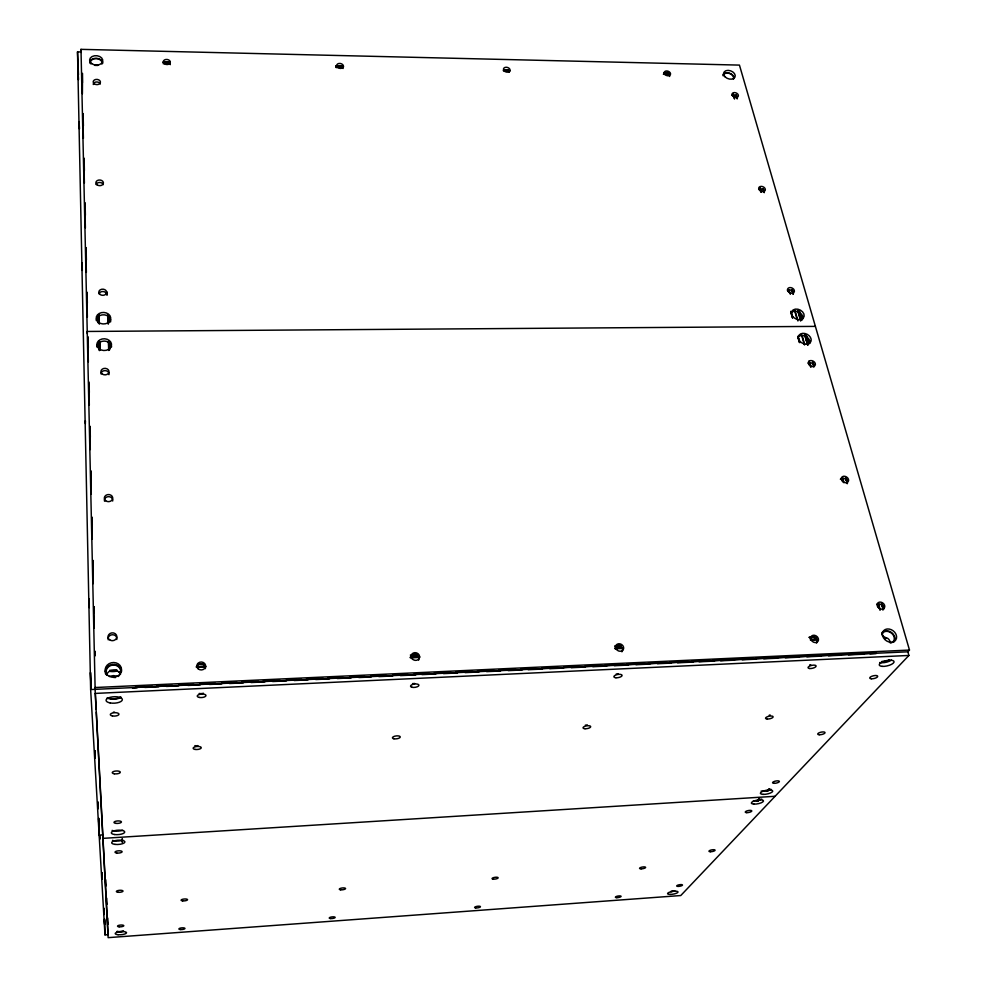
<?xml version="1.0" encoding="UTF-8"?>
<svg xmlns="http://www.w3.org/2000/svg" width="987" height="987" viewBox="0 0 987 987"><rect width="100%" height="100%" fill="white"/><g stroke="black" fill="none" stroke-linecap="round" stroke-linejoin="round"><path stroke-width="1.48" d="M120.698 672.32L119.785 674.726M890.274 642.993C890.533 640.415 886.56 635.591 885.043 639.218M106.436 674.923C109.002 668.705 117.502 668.187 120.537 674.294M757.103 800.79L759.2 798.532M757.276 801.049L759.373 798.791M757.51 801.271L759.608 799.014M766.948 791.13L769.046 788.872M757.782 801.432L759.879 799.174M767.22 791.29L769.317 789.032M767.516 791.389L769.626 789.131M907.843 651.802L909.483 650.063L739.448 65.105L80.996 49.35L95.233 693.417L108.138 937.65L680.759 895.542L908.904 655.454L907.843 651.802L90.644 689.555L104.98 934.874L108.064 934.64L96.356 712.33M82.526 73.42L82.402 93.679M118.576 672.221L119.723 671.752M109.915 676.255L113.517 675.614L118.674 676.428M94.814 65.389L97.836 65.45M775.079 796.287L102.895 838.37L102.808 834.903L99.144 835.125L98.774 818.198M135.564 686.804L143.263 686.458M157.13 685.817L164.829 685.459M178.684 684.818L186.383 684.46M200.25 683.831L207.949 683.473M221.804 682.831L227.972 682.548M241.827 681.906L249.526 681.548M263.381 680.907L271.092 680.561M286.489 679.846L292.645 679.562M306.513 678.92L314.211 678.562M328.066 677.933L335.765 677.576M349.632 676.934L357.331 676.576M371.186 675.935L378.885 675.589M392.752 674.948L400.451 674.59M414.306 673.948L422.017 673.59M434.329 673.023L442.028 672.665M455.895 672.036L463.594 671.678M477.449 671.037L485.148 670.679M499.015 670.037L506.713 669.692M520.568 669.05L528.267 668.692M542.134 668.051L549.833 667.693M563.688 667.064L571.399 666.706M585.254 666.065L592.953 665.707M605.278 665.139L614.519 664.72M626.831 664.14L634.53 663.795M648.397 663.153L656.096 662.795M669.951 662.154L677.662 661.796M691.517 661.167L699.215 660.809M713.083 660.167L720.781 659.809M733.094 659.242L742.335 658.822M756.202 658.181L763.901 657.823M776.214 657.256L785.455 656.824M797.78 656.256L807.021 655.837M819.333 655.269L827.044 654.912M840.899 654.27L848.598 653.912M862.465 653.271L870.164 652.925M135.577 687.211L152.516 686.421M157.13 686.212L172.54 685.509M178.696 685.212L194.094 684.509M200.25 684.225L215.66 683.51M221.816 683.226L237.213 682.51M241.84 682.301L258.779 681.523M263.393 681.301L280.333 680.524M286.489 680.24L301.899 679.525M306.513 679.315L323.452 678.538M328.079 678.316L343.476 677.613M349.632 677.329L365.03 676.613M371.198 676.329L386.596 675.614M392.752 675.33L408.149 674.627M414.318 674.343L429.715 673.627M434.329 673.418L451.269 672.628M455.895 672.418L472.835 671.641M477.449 671.419L494.388 670.642M499.015 670.432L515.954 669.642M520.568 669.433L535.966 668.717M542.134 668.433L557.532 667.73M563.688 667.446L579.085 666.731M585.254 666.447L600.651 665.731M605.265 665.522L622.205 664.744M626.831 664.522L643.771 663.745M648.385 663.535L665.324 662.746M669.951 662.536L686.89 661.746M691.505 661.537L706.914 660.834M713.07 660.537L728.468 659.834M733.094 659.624L750.034 658.835M756.19 658.551L771.587 657.836M776.214 657.626L793.153 656.848M797.767 656.626L814.707 655.849M819.333 655.639L836.273 654.85M840.887 654.64L857.826 653.863M862.453 653.641L876.308 652.999M132.517 688.223L137.131 687.803M144.83 687.446L158.685 686.804M166.384 686.446L178.696 685.879M187.937 685.447L200.25 684.879M209.491 684.447L221.804 683.88M229.502 683.522L243.357 682.881M251.056 682.535L264.923 681.894M272.609 681.536L286.477 680.894M294.175 680.536L308.03 679.895M315.729 679.537L329.584 678.896M337.283 678.538L351.138 677.896M358.836 677.551L371.149 676.971M378.848 676.626L392.703 675.984M400.401 675.626L415.798 674.911M421.955 674.627L435.822 673.985M443.508 673.627L457.376 672.986M465.074 672.628L478.929 671.987M486.628 671.641L500.483 671M508.182 670.642L522.037 670M528.193 669.717L542.048 669.075M549.747 668.717L563.602 668.076M571.3 667.718L585.155 667.076M592.854 666.718L606.721 666.077M614.407 665.719L628.275 665.09M635.973 664.732L649.828 664.091M657.527 663.733L671.382 663.091M677.538 662.808L692.936 662.092M699.092 661.808L714.489 661.093M720.646 660.809L734.501 660.167M742.199 659.809L756.054 659.18M763.753 658.822L777.62 658.181M785.307 657.823L799.174 657.182M806.872 656.824L820.728 656.182M828.426 655.824L840.739 655.257M848.438 654.899L863.835 654.196M869.991 653.9L876.148 653.616M95.233 693.417L908.904 655.454M909.483 650.063L95.048 687.532L95.147 689.345M413.578 654.295L416.662 654.159M616.838 645.375L619.922 645.239M810.858 636.849L813.942 636.714M616.159 645.498L620.774 645.288M197.906 664.128L204.149 663.782M412.011 654.652L416.625 654.455M615.234 645.72L620.872 645.547M809.229 637.207L813.856 636.997M197.931 664.325L204.136 664.004M410.358 655.06L416.576 654.665M614.938 646.078L621.094 645.806M809.118 637.417L816.508 637.207M196.401 666.521L205.641 666.114M410.333 657.071L419.561 656.663M615.012 648.015L622.711 647.682M810.475 639.379L816.631 639.107M196.413 666.916L205.641 666.509M410.333 657.453L419.561 657.046M615.012 648.397L622.711 648.052M810.463 639.749L818.149 639.416M196.425 667.323L205.666 666.904M410.345 657.848L419.586 657.441M615.037 648.78L622.735 648.434M810.487 640.131L818.186 639.786M815.398 326.389L87.214 331.459L87.312 333.791M90.644 689.555L77.517 51.879L81.094 51.966M665.275 72.532L668.359 72.594M663.757 72.791L668.384 72.89M163.398 61.712L169.554 61.848M338.911 65.71L341.983 65.771M663.757 73.1L668.372 73.211M163.398 62.045L169.554 62.181M335.814 65.956L341.983 66.104M505.159 69.818L508.243 69.88M663.72 73.42L669.877 73.556M163.398 62.354L169.554 62.489M335.802 66.265L341.958 66.413M505.122 70.114L508.206 70.176M663.671 73.704L669.828 73.852M163.398 62.625L169.554 62.761M335.777 66.524L343.464 66.709M508.145 70.435L503.53 70.336A3.356 2.381 15.3 0 1 506.923 69.941A3.356 2.381 15.3 0 1 509.378 72.261M663.597 73.963L669.754 74.099M163.361 62.958L169.653 62.971M335.654 66.906L343.427 66.906M503.321 70.694L510.365 70.694M663.4 74.272L669.655 74.296M882.341 635.69L886.388 638.071M106.448 673.948L107.225 675.293M799.507 311.016L802.049 319.899M806.712 336.197L808.834 343.612M799.174 311.09L801.715 319.985M806.379 336.271L808.501 343.686M798.853 311.213L801.395 320.109M805.626 334.914L808.18 343.809M792.635 290.634L793.486 293.595M798.569 311.374L801.111 320.257M805.343 335.074L807.884 343.957M813.399 363.216L814.238 366.177M846.451 478.757L847.29 481.718M882.464 604.661L883.735 609.102M763.506 189.615L764.345 192.576M792.29 290.277L793.129 293.238M798.212 311.004L800.753 319.874M804.985 334.679L807.946 345.043M846.044 478.263L847.315 482.705M882.02 604.081L882.871 607.042M736.499 95.32L737.351 98.281M763.185 188.628L764.111 192.502M792.043 290.203L793.252 293.781M797.965 310.93L800.876 320.442M804.738 334.605L807.699 344.969M813.165 363.401L814.004 366.362M845.785 478.202L847.463 483.371M881.761 604.032L883.464 609.263M736.006 94.653L737.178 98.922M763.037 188.838L763.938 192.366M791.833 289.536L793.042 294.36M797.792 310.806L800.654 321.009M804.565 334.494L807.526 344.858M812.572 362.106L813.868 367.065M845.6 477.622L847.204 483.729M881.477 603.822L883.18 609.744M733.378 94.283L734.649 98.725M759.965 187.629L761.224 192.07M789.082 289.857L790.34 294.311M794.991 310.609L797.94 320.972M802.16 335.79L804.689 344.685M809.759 362.463L811.018 366.905M842.676 478.029L843.934 482.47M878.541 603.97L880.231 609.892M733.082 94.37L734.34 98.811M759.645 187.703L760.915 192.157M788.749 289.944L789.6 292.905M794.658 310.683L797.188 319.578M801.407 334.383L804.356 344.759M808.995 361.057L810.685 366.979M842.318 478.103L843.577 482.557M878.171 604.044L879.861 609.966M790.883 311.263L792.672 317.53M798.027 336.468L799.815 342.736M790.92 311.806L792.598 317.728M797.841 336.357L799.519 342.292M790.883 312.558L792.45 317.925M799.273 342.218L797.903 337.196A6.724 5.021 26.5 0 1 806.071 336.567A6.724 5.021 26.5 0 1 809.673 343.538M104.129 914.517L103.968 908.188L104.017 911.272M90.533 672.394L90.952 688.284L90.483 672.789M85.388 421.498L85.338 420.844L85.363 423.596M95.369 693.701L96.195 709.271M105.782 879.812L106.102 885.931M106.732 898.17L107.052 904.289M107.768 918.07L108.076 924.19M94.912 750.638L95.097 758.3L95.06 754.808M77.517 51.879L78.479 74.938M80.996 49.35L81.168 52.484M97.873 802.147L98.021 808.908L97.984 805.515M99.181 830.141L98.7 819.481M98.54 818.544L98.7 822.368L98.712 820.777M108.681 315.778L108.866 321.935M109.471 341.971L109.705 349.682M108.348 315.865L108.582 323.563M109.125 342.057L109.36 349.768M108.052 315.988L108.286 323.699M108.817 341.786L109.076 349.892M107.793 314.619L108.064 323.872M108.595 341.625L108.854 350.064M106.929 291.918L107.077 295.212M107.657 314.816L107.891 322.946M108.447 341.428L108.669 350.459M104.462 920.118L104.622 924.498L104.536 918.885M89.188 602.921C88.571 587.894 89.706 618.331 89.089 603.365M99.119 316.013L99.329 323.711M99.823 342.168L100.02 349.854M99.045 314.693L99.292 323.921M99.613 341.773L99.847 350.262M98.54 315.063L98.897 323.144M99.379 341.601L99.477 350.447M98.404 315.186L98.601 323.008M99.082 341.477L99.329 350.558M98.206 314.989L98.33 319.603M98.095 316.778L98.256 322.934M98.737 341.403L98.934 349.102M99.638 835.397L99.773 839.197L99.736 835.89M99.206 826.316L98.947 819.21L98.934 820.777M104.079 911.433L104.129 913.654M97.873 804.861L97.824 801.814M122.24 838.79L122.302 841.862M122.117 839.086L122.191 842.158M104.622 919.477L104.98 934.874M82.217 73.507L82.427 82.748M83.105 113.567L83.389 125.892M84.105 158.253L84.376 170.578M85.104 202.927L85.376 215.265M86.103 247.614L86.375 259.939M87.09 292.3L87.337 303.083M88.09 336.974L88.336 347.769M89.126 383.203L89.323 392.444M90.088 426.347L90.323 437.13M91.075 471.021L91.285 480.274M92.112 517.25L92.284 524.948M93.074 560.394L93.284 569.635M94.11 606.61L94.246 612.779M95.097 651.297L94.875 656.034L94.777 651.42M82.846 113.702L83.389 138.365M83.833 158.389L84.388 183.039M84.833 203.063L85.376 227.726M85.82 247.749L86.362 272.4M86.807 292.436L87.362 317.086M87.806 337.11L88.349 361.76M88.793 381.796L89.311 404.904M89.78 426.47L90.298 449.578M90.779 471.157L91.285 494.265M91.803 517.373L92.284 538.939M92.766 560.517L93.271 583.625M93.79 606.734L94.258 628.3M94.937 753.871L94.875 750.675M122.906 840.122A6.65 2.159 -3.8 0 1 112.469 840.332M123.659 931.296A5.688 1.579 -4.4 0 1 116.811 931.543M674.738 890.854A5.28 1.406 -9.4 0 1 670.778 891.582M761.717 799.026A6.169 1.875 -10.7 0 1 753.315 800.975M810.722 664.757A4.133 1.505 -12.4 0 1 809.698 664.868M891.458 660.155A7.588 2.677 -13.2 0 1 879.738 662.499M121.179 697.229A8.155 3.245 -2.9 0 1 107.089 697.895M770.896 789.205A6.267 1.925 -10.8 0 1 761.162 791.056M122.696 830.215A6.761 2.221 -3.8 0 1 112.099 830.412M203.445 693.256A4.367 1.752 -4.1 0 1 199.09 693.466M114.554 712.133A4.367 1.703 -3 0 1 113.431 712.12M414.713 683.46A4.232 1.69 -7.3 0 1 412.566 683.559M770.131 714.946A3.849 1.32 -11.5 0 1 769.194 715.23M587.29 724.853A3.874 1.406 -9.4 0 1 585.316 725.161M197.931 745.629A4.084 1.518 -4.3 0 1 194.858 745.641M618.331 673.677A4.158 1.604 -10.1 0 1 616.221 673.998M336.32 67.721A3.442 2.467 10.9 0 1 339.799 65.969A3.442 2.467 10.9 0 1 343.069 68.522M722.854 74.864A6.021 4.133 20.5 0 1 729.418 73.161A6.021 4.133 20.5 0 1 734.217 78.442M663.757 74.025A3.306 2.295 19.1 0 1 667.459 73.729A3.306 2.295 19.1 0 1 669.63 76.48M731.996 95.245A3.319 2.295 20.8 0 1 735.512 95.492A3.319 2.295 20.8 0 1 737.351 98.083M758.633 189.01A3.442 2.467 22.7 0 1 762.272 189.233A3.442 2.467 22.7 0 1 764.222 192.009M787.367 290.141A3.603 2.653 25.1 0 1 791.142 290.338A3.603 2.653 25.1 0 1 793.19 293.324M791.118 312.793A6.662 4.947 25.8 0 1 799.125 312.299A6.662 4.947 25.8 0 1 802.678 319.146M93.271 84.512A3.615 2.616 4.2 0 1 96.344 81.983A3.615 2.616 4.2 0 1 100.353 83.969M89.706 62.823A6.576 4.701 4.3 0 1 96.146 58.27A6.576 4.701 4.3 0 1 102.845 63.119M96.072 184.544A3.763 2.825 3.3 0 1 99.638 182.484A3.763 2.825 3.3 0 1 103.327 184.618M98.996 293.83A3.923 3.084 2.2 0 1 103.228 291.56A3.923 3.084 2.2 0 1 106.719 294.607M96.27 320.565A7.254 5.749 1.8 0 1 104.314 314.828A7.254 5.749 1.8 0 1 110.569 321.972M163.311 63.822A3.541 2.542 6.2 0 1 167.074 62.045A3.541 2.542 6.2 0 1 170.282 64.636M410.913 656.552A4.244 3.812 19.7 0 1 416.428 654.899A4.244 3.812 19.7 0 1 418.636 660.093M615.246 646.756A4.195 3.603 30.7 0 1 620.872 646.51A4.195 3.603 30.7 0 1 621.909 651.815M881.736 632.852A7.637 6.033 36.7 0 1 891.421 632.433A7.637 6.033 36.7 0 1 894.099 641.821M809.784 638.182A4.17 3.38 35.6 0 1 815.163 637.947A4.17 3.38 35.6 0 1 816.508 643.129M876.666 604.426A4.108 3.232 35.5 0 1 881.712 605.142A4.108 3.232 35.5 0 1 882.736 609.83M840.356 479.226A3.899 3.01 30.9 0 1 844.958 478.818A3.899 3.01 30.9 0 1 847.08 483.013M808.106 363.093A3.714 2.788 27.2 0 1 811.968 363.278A3.714 2.788 27.2 0 1 814.09 366.411M105.547 673.948A8.192 7.341 -6.3 0 1 112.136 664.473A8.192 7.341 -6.3 0 1 121.586 671.333M108.237 639.847A4.417 3.923 -5 0 1 112.37 634.74A4.417 3.923 -5 0 1 116.774 639.502M96.948 347.005A7.328 5.873 1.5 0 1 104.104 341.083A7.328 5.873 1.5 0 1 111.58 346.881M100.995 373.937A4.034 3.269 1.1 0 1 105.461 370.643A4.034 3.269 1.1 0 1 108.952 374.69M104.536 501.236A4.219 3.578 -1.1 0 1 108.484 496.646A4.219 3.578 -1.1 0 1 112.678 501.026M196.795 666.965A4.38 3.973 0.7 0 1 201.99 663.93A4.38 3.973 0.7 0 1 205.37 668.643M674.479 890.767A4.75 1.258 -9.4 0 1 670.926 891.421M123.363 931.185A5.108 1.419 -4.4 0 1 117.219 931.407M116.91 669.914A5.034 2.073 -2.7 0 1 109.816 670.222M120.451 697.019A7.328 2.924 -2.9 0 1 107.805 697.612M117.009 671.024A7.254 2.998 -2.7 0 1 109.779 671.345M107.127 675.194A7.353 6.601 -6.3 0 1 113.209 665.028A7.353 6.601 -6.3 0 1 119.859 674.627M113.579 677.452A7.242 6.514 -6.9 0 1 115.454 677.588M881.81 634.481A6.86 5.416 36.7 0 1 891.829 633.395A6.86 5.416 36.7 0 1 891.224 642.932M889.336 659.859A4.725 1.666 -13.2 0 1 882.02 661.327M723.2 75.9A5.404 3.714 20.5 0 1 729.331 73.433A5.404 3.714 20.5 0 1 733.415 79.12M90.582 63.81A5.91 4.219 4.3 0 1 96.121 58.615A5.91 4.219 4.3 0 1 101.969 64.069M102.105 878.886L101.92 872.557L102.105 878.886M82.069 262.826L82.291 270.401L82.081 262.85M79.379 128.791L79.145 121.611L79.379 128.791M78.405 79.7L77.985 66.647L78.405 79.7M119.119 926.805A3.146 0.876 -4.3 0 0 123.807 925.695A3.146 0.876 -4.3 0 0 119.082 925.275A3.146 0.876 -4.3 0 0 119.119 926.805M746.727 812.646A3.319 0.987 -10.5 0 0 751.798 811.018A3.319 0.987 -10.5 0 0 747.11 810.845A3.319 0.987 -10.5 0 0 746.727 812.646M330.435 918.552A2.986 0.827 -6.3 0 0 335.148 917.491A2.986 0.827 -6.3 0 0 330.978 917.071A2.986 0.827 -6.3 0 0 330.435 918.552M616.813 897.664A2.899 0.777 -8.9 0 0 621.094 896.369A2.899 0.777 -8.9 0 0 616.801 896.307A2.899 0.777 -8.9 0 0 616.813 897.664M678.081 886.4A2.924 0.777 -9.5 0 0 682.486 885.068A2.924 0.777 -9.5 0 0 678.229 885.006A2.924 0.777 -9.5 0 0 678.081 886.4M670.062 894.419A5.293 1.394 -9.4 0 0 678.02 892.026A5.293 1.394 -9.4 0 0 670.309 891.927A5.293 1.394 -9.4 0 0 670.062 894.419M118.058 934.726A5.7 1.567 -4.4 0 0 126.546 932.74A5.7 1.567 -4.4 0 0 118.008 931.999A5.7 1.567 -4.4 0 0 118.058 934.726M710.356 851.719A3.109 0.876 -9.9 0 0 715.082 850.251A3.109 0.876 -9.9 0 0 710.615 850.14A3.109 0.876 -9.9 0 0 710.356 851.719M116.787 853.039A3.578 1.135 -3.9 0 0 122.117 851.719A3.578 1.135 -3.9 0 0 116.75 851.078A3.578 1.135 -3.9 0 0 116.787 853.039M118.033 892.273A3.343 0.999 -4.1 0 0 123.017 891.064A3.343 0.999 -4.1 0 0 117.984 890.545A3.343 0.999 -4.1 0 0 118.033 892.273M754.006 804.121A6.169 1.863 -10.7 0 0 763.482 801.074A6.169 1.863 -10.7 0 0 754.784 800.716A6.169 1.863 -10.7 0 0 754.006 804.121M114.985 844.391A6.662 2.147 -3.8 0 0 124.917 841.911A6.662 2.147 -3.8 0 0 114.924 840.665A6.662 2.147 -3.8 0 0 114.985 844.391M180.313 929.544A3.072 0.851 -4.9 0 0 184.964 928.471A3.072 0.851 -4.9 0 0 180.448 928.064A3.072 0.851 -4.9 0 0 180.313 929.544M641.081 868.844A3.047 0.851 -9.3 0 0 645.621 867.425A3.047 0.851 -9.3 0 0 641.131 867.326A3.047 0.851 -9.3 0 0 641.081 868.844M493.105 879.121A3.084 0.888 -7.9 0 0 498.114 877.974A3.084 0.888 -7.9 0 0 494.117 877.468A3.084 0.888 -7.9 0 0 493.105 879.121M340.589 889.805A3.146 0.913 -6.4 0 0 345.549 888.658A3.146 0.913 -6.4 0 0 341.194 888.152A3.146 0.913 -6.4 0 0 340.589 889.805M182.657 900.872A3.232 0.938 -4.8 0 0 187.555 899.712A3.232 0.938 -4.8 0 0 182.805 899.219A3.232 0.938 -4.8 0 0 182.657 900.872M475.66 907.929A2.936 0.802 -7.7 0 0 480.41 906.868A2.936 0.802 -7.7 0 0 476.585 906.424A2.936 0.802 -7.7 0 0 475.66 907.929M110.174 702.941A8.167 3.232 -2.9 0 0 122.363 699.586A8.167 3.232 -2.9 0 0 110.075 697.34A8.167 3.232 -2.9 0 0 110.174 702.941M114.295 773.796A4.034 1.443 -3.4 0 0 120.315 772.204A4.034 1.443 -3.4 0 0 114.233 771.291A4.034 1.443 -3.4 0 0 114.295 773.796M115.861 823.368A3.751 1.246 -3.7 0 0 121.438 821.949A3.751 1.246 -3.7 0 0 115.812 821.209A3.751 1.246 -3.7 0 0 115.861 823.368M114.652 834.533A6.761 2.221 -3.8 0 0 124.744 831.992A6.761 2.221 -3.8 0 0 114.578 830.696A6.761 2.221 -3.8 0 0 114.652 834.533M112.469 715.97A4.367 1.703 -3 0 0 118.983 714.181A4.367 1.703 -3 0 0 112.407 713.033A4.367 1.703 -3 0 0 112.469 715.97M199.3 697.439A4.38 1.74 -4.2 0 0 205.987 695.613A4.38 1.74 -4.2 0 0 199.584 694.392A4.38 1.74 -4.2 0 0 199.3 697.439M412.097 687.297A4.232 1.678 -7.3 0 0 418.883 685.509A4.232 1.678 -7.3 0 0 413.195 684.287A4.232 1.678 -7.3 0 0 412.097 687.297M615.937 677.761A4.158 1.592 -10.1 0 0 622.094 675.429A4.158 1.592 -10.1 0 0 615.925 674.96A4.158 1.592 -10.1 0 0 615.937 677.761M882.07 666.361A7.588 2.665 -13.1 0 0 894 662.178A7.588 2.665 -13.1 0 0 883.896 661.315A7.588 2.665 -13.1 0 0 882.07 666.361M809.698 668.52A4.133 1.493 -12.4 0 0 816.101 666.225A4.133 1.493 -12.4 0 0 810.413 665.756A4.133 1.493 -12.4 0 0 809.698 668.52M871.311 678.785A4.059 1.406 -12.9 0 0 877.677 676.564A4.059 1.406 -12.9 0 0 872.224 676.12A4.059 1.406 -12.9 0 0 871.311 678.785M819.222 734.747A3.738 1.221 -11.8 0 0 825.033 732.786A3.738 1.221 -11.8 0 0 819.901 732.477A3.738 1.221 -11.8 0 0 819.222 734.747M774.03 783.308A3.479 1.073 -11 0 0 779.372 781.568A3.479 1.073 -11 0 0 774.511 781.346A3.479 1.073 -11 0 0 774.03 783.308M763.062 794.375A6.267 1.912 -10.8 0 0 772.71 791.253A6.267 1.912 -10.8 0 0 763.901 790.871A6.267 1.912 -10.8 0 0 763.062 794.375M195.056 749.417A4.084 1.518 -4.3 0 0 201.274 747.764A4.084 1.518 -4.3 0 0 195.29 746.764A4.084 1.518 -4.3 0 0 195.056 749.417M393.924 738.794A3.96 1.468 -7 0 0 400.228 737.178A3.96 1.468 -7 0 0 394.862 736.166A3.96 1.468 -7 0 0 393.924 738.794M767.195 719.017A3.849 1.32 -11.5 0 0 773.117 716.957A3.849 1.32 -11.5 0 0 767.713 716.599A3.849 1.32 -11.5 0 0 767.195 719.017M585.02 728.739A3.886 1.394 -9.4 0 0 590.707 726.666A3.886 1.394 -9.4 0 0 584.884 726.309A3.886 1.394 -9.4 0 0 585.02 728.739M337.875 67.647A3.442 2.467 10.9 0 0 343.414 66.647A3.442 2.467 10.9 0 0 338.849 63.489A3.442 2.467 10.9 0 0 337.875 67.647M504.184 70.891A3.368 2.381 15.3 0 0 509.847 71.015A3.368 2.381 15.3 0 0 506.282 67.252A3.368 2.381 15.3 0 0 504.184 70.891M725.124 76.887A6.033 4.145 20.5 0 0 734.982 77.097A6.033 4.145 20.5 0 0 728.147 70.373A6.033 4.145 20.5 0 0 725.124 76.887M664.942 74.531A3.306 2.295 19.1 0 0 670.395 74.642A3.306 2.295 19.1 0 0 666.718 70.953A3.306 2.295 19.1 0 0 664.942 74.531M732.835 96.183A3.319 2.295 20.8 0 0 738.251 96.294A3.319 2.295 20.8 0 0 734.488 92.568A3.319 2.295 20.8 0 0 732.835 96.183M759.595 190.306A3.454 2.467 22.7 0 0 765.209 190.343A3.454 2.467 22.7 0 0 761.261 186.37A3.454 2.467 22.7 0 0 759.595 190.306M787.934 291.153A3.603 2.653 25.1 0 0 793.918 292.411A3.603 2.653 25.1 0 0 791.043 287.649A3.603 2.653 25.1 0 0 787.934 291.153M792.216 315.778A6.675 4.947 25.8 0 0 803.27 318.085A6.675 4.947 25.8 0 0 797.928 309.215A6.675 4.947 25.8 0 0 792.216 315.778M91.655 63.624A6.588 4.701 4.4 0 0 102.599 61.737A6.588 4.701 4.4 0 0 94.357 55.79A6.588 4.701 4.4 0 0 91.655 63.624M94.308 83.809A3.627 2.616 4.2 0 0 100.329 82.748A3.627 2.616 4.2 0 0 95.801 79.454A3.627 2.616 4.2 0 0 94.308 83.809M98.441 322.305A7.267 5.762 1.9 0 0 110.519 319.64A7.267 5.762 1.9 0 0 101.402 312.645A7.267 5.762 1.9 0 0 98.441 322.305M100.02 294.434A3.923 3.084 2.2 0 0 106.547 293.028A3.923 3.084 2.2 0 0 101.624 289.265A3.923 3.084 2.2 0 0 100.02 294.434M97.047 184.816A3.775 2.838 3.3 0 0 103.314 183.594A3.775 2.838 3.3 0 0 98.601 180.078A3.775 2.838 3.3 0 0 97.047 184.816M164.422 63.736A3.541 2.542 6.2 0 0 170.257 62.724A3.541 2.542 6.2 0 0 165.754 59.504A3.541 2.542 6.2 0 0 164.422 63.736M412.023 658.625A4.256 3.812 19.7 0 0 419.265 658.292A4.256 3.812 19.7 0 0 414.898 652.654A4.256 3.812 19.7 0 0 412.023 658.625M615.962 648.656A4.207 3.603 30.6 0 0 622.97 650.038A4.207 3.603 30.6 0 0 619.947 643.82A4.207 3.603 30.6 0 0 615.962 648.656M882.637 635.912A7.649 6.045 36.7 0 0 894.58 641.205A7.649 6.045 36.7 0 0 891.273 629.681A7.649 6.045 36.7 0 0 882.637 635.912M811.154 640.008A4.182 3.38 35.6 0 0 817.964 641.365A4.182 3.38 35.6 0 0 814.645 635.307A4.182 3.38 35.6 0 0 811.154 640.008M877.628 606.697A4.121 3.245 35.5 0 0 884.29 608.041A4.121 3.245 35.5 0 0 880.922 602.156A4.121 3.245 35.5 0 0 877.628 606.697M841.738 480.422A3.899 3.01 30.8 0 0 848.129 481.73A3.899 3.01 30.8 0 0 844.958 476.314A3.899 3.01 30.8 0 0 841.738 480.422M808.748 364.376A3.714 2.788 27.1 0 0 814.892 365.659A3.714 2.788 27.1 0 0 811.906 360.65A3.714 2.788 27.1 0 0 808.748 364.376M799.125 340.207A6.736 5.034 26.4 0 0 810.278 342.526A6.736 5.034 26.4 0 0 804.874 333.495A6.736 5.034 26.4 0 0 799.125 340.207M110.31 640.267A4.429 3.923 -4.9 0 0 116.848 636.59A4.429 3.923 -4.9 0 0 110.112 633.457A4.429 3.923 -4.9 0 0 110.31 640.267M109.446 676.44A8.217 7.353 -6.3 0 0 121.549 669.494A8.217 7.353 -6.3 0 0 109.051 663.696A8.217 7.353 -6.3 0 0 109.446 676.44M105.609 500.705A4.232 3.578 -1 0 0 112.629 498.916A4.232 3.578 -1 0 0 107.324 494.684A4.232 3.578 -1 0 0 105.609 500.705M102.179 373.95A4.047 3.269 1.2 0 0 108.891 372.407A4.047 3.269 1.2 0 0 103.82 368.459A4.047 3.269 1.2 0 0 102.179 373.95M99.144 348.855A7.341 5.873 1.5 0 0 111.334 346.092A7.341 5.873 1.5 0 0 102.13 338.985A7.341 5.873 1.5 0 0 99.144 348.855M198.288 668.927A4.392 3.973 0.8 0 0 205.518 666.817A4.392 3.973 0.8 0 0 199.867 662.191A4.392 3.973 0.8 0 0 198.288 668.927"/></g></svg>
